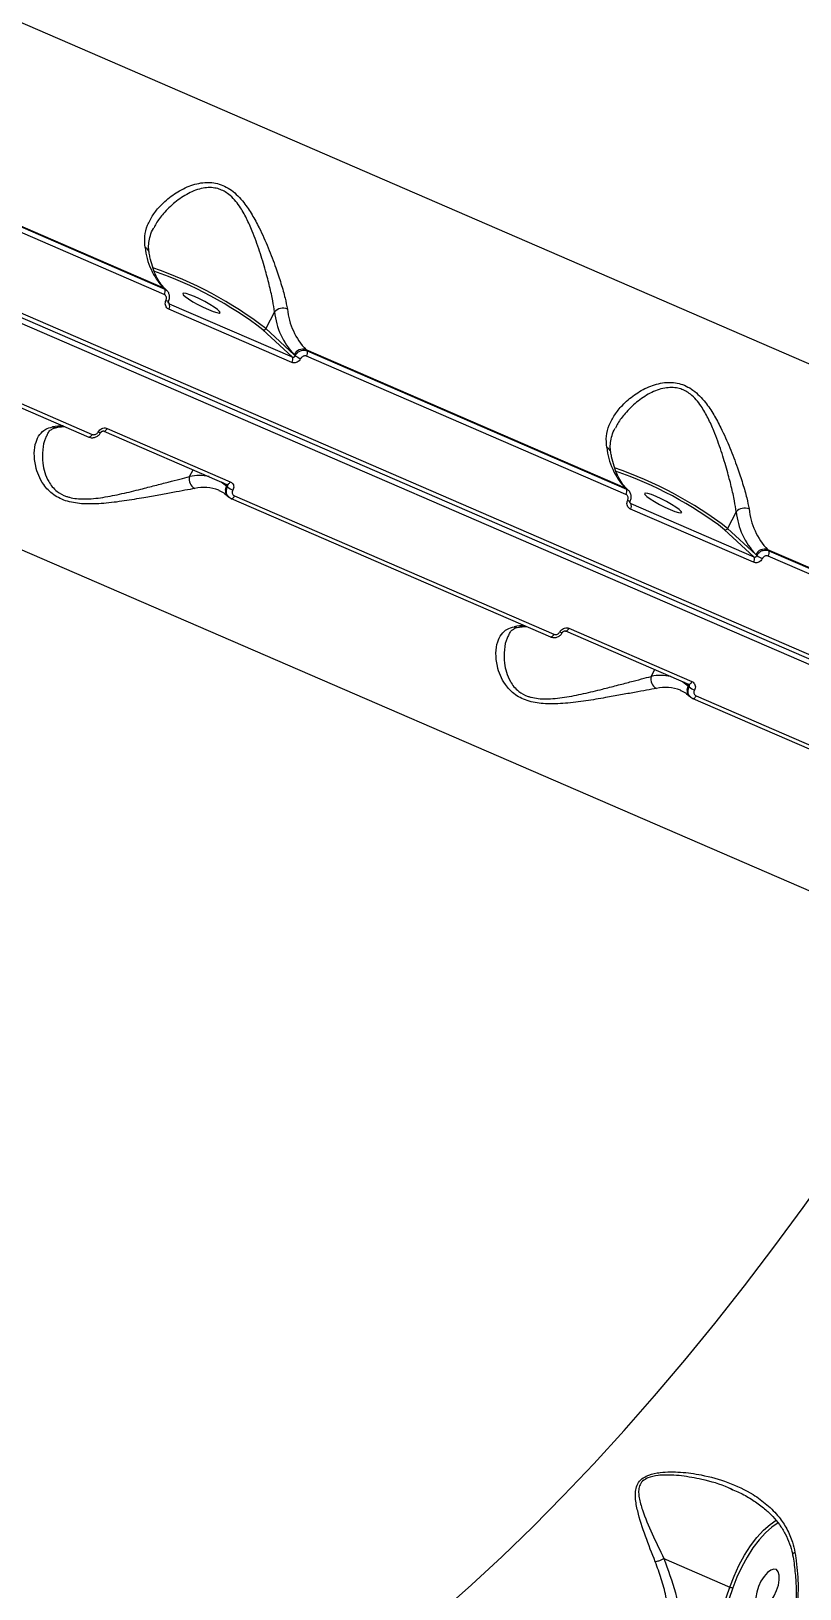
# Model space of a CAD drawing. Header units: millimetres. Extents: x -6523 to 7556, y -5559 to 6101.
# Drawn here: x 2136.1 to 2301, y -2304.3 to -1970.1 of the extents above; entities that cross this region are included whole.
import ezdxf

# ---------------------------------------------------------------- set-up
doc = ezdxf.new("R2010")
doc.units = ezdxf.units.MM
for name, color, linetype in [('DIKOM_ОБЪЕКТ', 7, 'Continuous'), ('DIKOM_РАЗМЕР_ЗОНА', 7, 'Continuous'), ('DIKOM_РАЗМЕР_ОБЪЕКТА', 7, 'Continuous')]:
    doc.layers.add(name, color=color, linetype=linetype)
doc.styles.add('style1', font='arial.ttf', dxfattribs={"width": 0.8})
doc.dimstyles.new('1-50', dxfattribs={"dimtxt": 300, "dimasz": 200, "dimexe": 100, "dimexo": 0, "dimgap": 100, "dimtad": 1, "dimtxsty": 'style1', "dimcen": 200, "dimclrd": 7, "dimclre": 7, "dimclrt": 7, "dimadec": 1, "dimazin": 2, "dimtfac": 1, "dimtmove": 0, "dimatfit": 2, "dimfxl": 0, "dimlwd": 25, "dimlwe": 18, "dimarcsym": 0})

# ---------------------------------------------------------------- blocks, each defined once
blk = doc.blocks.new('*D10')
at = {"layer": 'Defpoints', "color": 0, "transparency": 16777216}
for p in [(-1823.23, 4314.24), (3842.01, -3170.82), (6537.88, -3170.82)]:
    blk.add_point(p, dxfattribs=at)
at = {"layer": 'DIKOM_РАЗМЕР_ОБЪЕКТА', "color": 7, "lineweight": 18, "transparency": 16777216}
for p, q in [((-1823.23, 4314.24), (6637.88, 4314.24)), ((3842.01, -3170.82), (6637.88, -3170.82))]:
    blk.add_line(p, q, dxfattribs=at)
at = {"layer": 'DIKOM_РАЗМЕР_ОБЪЕКТА', "color": 7, "lineweight": 25, "transparency": 16777216}
blk.add_line((6537.88, 3914.24), (6537.88, -2770.82), dxfattribs=at)
at = {"layer": 'DIKOM_РАЗМЕР_ОБЪЕКТА', "color": 7, "transparency": 16777216}
for points in [[(6471.22, 3914.24), (6604.55, 3914.24), (6537.88, 4314.24)], [(6471.22, -2770.82), (6604.55, -2770.82), (6537.88, -3170.82)]]:
    blk.add_solid(points, dxfattribs=at)
at = {"layer": 'DIKOM_РАЗМЕР_ОБЪЕКТА', "color": 7, "transparency": 16777216, "insert": (6304.71, 207.11), "char_height": 300, "attachment_point": 5, "rotation": 90, "style": 'style1'}
blk.add_mtext('7500', dxfattribs=at)
blk = doc.blocks.new('*D11')
at = {"layer": 'Defpoints', "color": 0, "transparency": 16777216}
for p in [(-5022.71, -299.32), (4115.33, -1753.09), (4115.33, -4391.39)]:
    blk.add_point(p, dxfattribs=at)
at = {"layer": 'DIKOM_РАЗМЕР_ОБЪЕКТА', "color": 7, "lineweight": 18, "transparency": 16777216}
for p, q in [((-5022.71, -299.32), (-5022.71, -4491.39)), ((4115.33, -1753.09), (4115.33, -4491.39))]:
    blk.add_line(p, q, dxfattribs=at)
at = {"layer": 'DIKOM_РАЗМЕР_ОБЪЕКТА', "color": 7, "lineweight": 25, "transparency": 16777216}
blk.add_line((-4622.71, -4391.39), (3715.33, -4391.39), dxfattribs=at)
at = {"layer": 'DIKOM_РАЗМЕР_ОБЪЕКТА', "color": 7, "transparency": 16777216}
for points in [[(-4622.71, -4324.73), (-4622.71, -4458.06), (-5022.71, -4391.39)], [(3715.33, -4324.73), (3715.33, -4458.06), (4115.33, -4391.39)]]:
    blk.add_solid(points, dxfattribs=at)
at = {"layer": 'DIKOM_РАЗМЕР_ОБЪЕКТА', "color": 7, "transparency": 16777216, "insert": (-175.12, -4158.22), "char_height": 300, "attachment_point": 5, "style": 'style1'}
blk.add_mtext('9150', dxfattribs=at)
blk = doc.blocks.new('*D12')
at = {"layer": 'Defpoints', "color": 0, "transparency": 16777216}
for p in [(-6522.71, -395.62), (6102.86, -1877.31), (6102.86, -5458.89)]:
    blk.add_point(p, dxfattribs=at)
at = {"layer": 'DIKOM_РАЗМЕР_ЗОНА', "color": 7, "lineweight": 18, "transparency": 16777216}
for p, q in [((-6522.71, -395.62), (-6522.71, -5558.89)), ((6102.86, -1877.31), (6102.86, -5558.89))]:
    blk.add_line(p, q, dxfattribs=at)
at = {"layer": 'DIKOM_РАЗМЕР_ЗОНА', "color": 7, "lineweight": 25, "transparency": 16777216}
blk.add_line((-6122.71, -5458.89), (5702.86, -5458.89), dxfattribs=at)
at = {"layer": 'DIKOM_РАЗМЕР_ЗОНА', "color": 7, "transparency": 16777216}
for points in [[(-6122.71, -5392.23), (-6122.71, -5525.56), (-6522.71, -5458.89)], [(5702.86, -5392.23), (5702.86, -5525.56), (6102.86, -5458.89)]]:
    blk.add_solid(points, dxfattribs=at)
at = {"layer": 'DIKOM_РАЗМЕР_ЗОНА', "color": 7, "transparency": 16777216, "insert": (78.38, -5225.72), "char_height": 300, "attachment_point": 5, "style": 'style1'}
blk.add_mtext('12600', dxfattribs=at)
blk = doc.blocks.new('*D13')
at = {"layer": 'Defpoints', "color": 0, "transparency": 16777216}
for p in [(-2358.18, 6101.03), (4341.71, -4605.15), (7455.88, -4605.15)]:
    blk.add_point(p, dxfattribs=at)
at = {"layer": 'DIKOM_РАЗМЕР_ЗОНА', "color": 7, "lineweight": 18, "transparency": 16777216}
for p, q in [((-2358.18, 6101.03), (7555.88, 6101.03)), ((4341.71, -4605.15), (7555.88, -4605.15))]:
    blk.add_line(p, q, dxfattribs=at)
at = {"layer": 'DIKOM_РАЗМЕР_ЗОНА', "color": 7, "lineweight": 25, "transparency": 16777216}
blk.add_line((7455.88, 5701.03), (7455.88, -4205.15), dxfattribs=at)
at = {"layer": 'DIKOM_РАЗМЕР_ЗОНА', "color": 7, "transparency": 16777216}
for points in [[(7389.22, 5701.03), (7522.55, 5701.03), (7455.88, 6101.03)], [(7389.22, -4205.15), (7522.55, -4205.15), (7455.88, -4605.15)]]:
    blk.add_solid(points, dxfattribs=at)
at = {"layer": 'DIKOM_РАЗМЕР_ЗОНА', "color": 7, "transparency": 16777216, "insert": (7222.71, 375.61), "char_height": 300, "attachment_point": 5, "rotation": 90, "style": 'style1'}
blk.add_mtext('10700', dxfattribs=at)

msp = doc.modelspace()

# ---------------------------------------------------------------- linework, layer by layer
at = {"layer": 'DIKOM_ОБЪЕКТ', "color": 7, "linetype": 'Continuous', "lineweight": 15}
for p, q in [((2087.217, -1948.013), (2376.074, -2073.111)), ((2421.06, -2157.137), (2021.613, -1984.145)), ((2021.788, -1982.987), (2421.236, -2155.98)), ((2022.523, -1982.38), (2421.97, -2155.372)), ((2164.503, -2025.229), (2096.003, -1995.563)), ((2164.625, -2026.591), (2096.124, -1996.924)), ((2096.224, -1995.768), (2164.725, -2025.435)), ((2079.939, -2027.5), (2148.439, -2057.166)), ((2080.653, -2026.93), (2149.154, -2056.596)), ((2164.725, -2025.435), (2164.503, -2025.229)), ((2165.178, -2025.73), (2164.956, -2025.524)), ((2165.527, -2028.412), (2165.685, -2028.558)), ((2191.992, -2041.157), (2165.582, -2029.72)), ((2165.685, -2028.558), (2192.094, -2039.996)), ((2188.276, -2030.325), (2186.437, -2033.891)), ((2192.094, -2039.996), (2185.797, -2034.153)), ((2186.437, -2033.891), (2192.481, -2039.5)), ((2263.54, -2068.12), (2195.039, -2038.454)), ((2195.039, -2038.454), (2195.261, -2038.659)), ((2328.407, -2165.558), (2039.55, -2040.46)), ((2192.481, -2039.5), (2192.716, -2039.718)), ((2263.661, -2069.481), (2195.161, -2039.815)), ((2195.261, -2038.659), (2263.761, -2068.325)), ((2151.669, -2055.888), (2178.079, -2067.326)), ((2152.386, -2055.312), (2178.796, -2066.75)), ((2170.072, -2065.63), (2170.819, -2064.182)), ((2177.955, -2067.673), (2177.145, -2066.922)), ((2178.189, -2067.89), (2177.955, -2067.673)), ((2178.073, -2067.329), (2178.13, -2067.362)), ((2263.761, -2068.325), (2263.54, -2068.12)), ((2264.215, -2068.621), (2263.992, -2068.415)), ((2176.436, -2068.659), (2176.3, -2068.601)), ((2178.245, -2069.853), (2178.467, -2070.06)), ((2178.919, -2070.354), (2178.975, -2070.391)), ((2178.975, -2070.391), (2247.476, -2100.057)), ((2179.69, -2069.82), (2248.19, -2099.487)), ((2264.564, -2071.303), (2264.721, -2071.449)), ((2264.721, -2071.449), (2291.131, -2082.887)), ((2291.028, -2084.048), (2264.619, -2072.61)), ((2287.312, -2073.216), (2285.474, -2076.782)), ((2291.131, -2082.887), (2284.834, -2077.043)), ((2285.474, -2076.782), (2291.518, -2082.39)), ((2362.576, -2111.01), (2294.076, -2081.344)), ((2294.076, -2081.344), (2294.298, -2081.55)), ((2294.298, -2081.55), (2362.798, -2111.216)), ((2291.518, -2082.39), (2291.752, -2082.608)), ((2362.698, -2112.372), (2294.198, -2082.706)), ((2251.423, -2098.203), (2277.833, -2109.641)), ((2250.705, -2098.779), (2277.115, -2110.216)), ((2269.109, -2108.521), (2269.855, -2107.072)), ((2275.472, -2111.549), (2275.337, -2111.492)), ((2276.991, -2110.563), (2276.182, -2109.812)), ((2277.226, -2110.781), (2276.991, -2110.563)), ((2277.11, -2110.219), (2277.167, -2110.253)), ((2277.281, -2112.744), (2277.504, -2112.95)), ((2277.955, -2113.244), (2278.012, -2113.282)), ((2278.012, -2113.282), (2346.512, -2142.948)), ((2278.726, -2112.711), (2347.227, -2142.377)), ((2286.6, -2283.089), (2285.922, -2282.748)), ((2271.797, -2297.754), (2285.959, -2303.887)), ((2273.682, -2339.555), (2285.959, -2303.887)), ((2286.604, -2304.071), (2274.678, -2338.719))]:
    msp.add_line(p, q, dxfattribs=at)
at = {"layer": 'DIKOM_ОБЪЕКТ', "color": 7, "linetype": 'Continuous', "lineweight": 15, "flags": 128}
for points in [[(2164.956, -2025.524), (2164.808, -2025.402), (2164.503, -2025.229)], [(2171.081, -2027.031), (2170.096, -2026.635), (2169.313, -2026.384), (2168.796, -2026.3), (2168.586, -2026.388), (2168.701, -2026.642), (2169.131, -2027.041), (2169.842, -2027.553), (2170.776, -2028.137), (2171.856, -2028.744), (2172.996, -2029.326), (2174.104, -2029.836), (2175.089, -2030.233), (2175.872, -2030.483), (2176.389, -2030.568), (2176.599, -2030.48), (2176.484, -2030.225), (2176.053, -2029.826), (2175.343, -2029.314), (2174.41, -2028.731), (2173.329, -2028.123), (2172.189, -2027.541), (2171.081, -2027.031)], [(2148.439, -2057.166), (2148.455, -2057.172), (2148.541, -2057.182), (2148.637, -2057.157), (2148.742, -2057.1), (2148.849, -2057.011), (2148.956, -2056.894), (2149.059, -2056.754), (2149.154, -2056.596)], [(2151.668, -2055.888), (2151.685, -2055.894), (2151.771, -2055.904), (2151.868, -2055.879), (2151.973, -2055.82), (2152.081, -2055.731), (2152.188, -2055.613), (2152.291, -2055.472), (2152.386, -2055.312)], [(2176.824, -2066.783), (2177.145, -2067.005), (2177.955, -2067.673)], [(2178.079, -2067.326), (2178.095, -2067.332), (2178.181, -2067.341), (2178.278, -2067.316), (2178.383, -2067.258), (2178.491, -2067.168), (2178.598, -2067.051), (2178.701, -2066.91), (2178.796, -2066.75)], [(2263.992, -2068.415), (2263.844, -2068.293), (2263.54, -2068.12)], [(2178.975, -2070.391), (2178.991, -2070.397), (2179.077, -2070.407), (2179.174, -2070.382), (2179.278, -2070.324), (2179.386, -2070.236), (2179.493, -2070.119), (2179.595, -2069.979), (2179.69, -2069.82)], [(2270.118, -2069.922), (2269.133, -2069.526), (2268.35, -2069.275), (2267.833, -2069.191), (2267.623, -2069.279), (2267.738, -2069.533), (2268.168, -2069.932), (2268.879, -2070.444), (2269.812, -2071.027), (2270.893, -2071.635), (2272.033, -2072.217), (2273.141, -2072.727), (2274.126, -2073.123), (2274.908, -2073.374), (2275.426, -2073.459), (2275.635, -2073.37), (2275.52, -2073.116), (2275.09, -2072.717), (2274.38, -2072.205), (2273.446, -2071.621), (2272.366, -2071.014), (2271.225, -2070.432), (2270.118, -2069.922)], [(2250.705, -2098.779), (2250.721, -2098.785), (2250.808, -2098.794), (2250.905, -2098.769), (2251.01, -2098.711), (2251.118, -2098.621), (2251.225, -2098.504), (2251.328, -2098.363), (2251.423, -2098.203)], [(2247.476, -2100.057), (2247.491, -2100.063), (2247.577, -2100.072), (2247.674, -2100.048), (2247.778, -2099.99), (2247.886, -2099.902), (2247.993, -2099.785), (2248.096, -2099.645), (2248.19, -2099.487)], [(2275.861, -2109.673), (2276.182, -2109.896), (2276.991, -2110.563)], [(2277.115, -2110.216), (2277.131, -2110.222), (2277.218, -2110.232), (2277.315, -2110.207), (2277.419, -2110.149), (2277.527, -2110.059), (2277.635, -2109.942), (2277.738, -2109.8), (2277.833, -2109.641)], [(2278.012, -2113.282), (2278.028, -2113.288), (2278.114, -2113.297), (2278.211, -2113.273), (2278.314, -2113.215), (2278.422, -2113.126), (2278.529, -2113.01), (2278.632, -2112.87), (2278.726, -2112.711)], [(2223.926, -2309.265), (2230.503, -2303.442), (2237.082, -2297.341), (2243.658, -2290.968), (2250.224, -2284.329), (2256.776, -2277.431), (2263.305, -2270.279), (2269.807, -2262.88), (2276.274, -2255.241), (2282.702, -2247.37), (2289.084, -2239.272), (2295.414, -2230.957), (2301.687, -2222.432), (2307.896, -2213.705), (2314.036, -2204.783), (2320.101, -2195.675), (2326.085, -2186.39), (2331.984, -2176.937)], [(2285.959, -2303.887), (2286.855, -2301.539), (2287.909, -2299.25), (2289.097, -2297.073), (2290.391, -2295.059), (2291.761, -2293.254), (2293.174, -2291.702), (2294.599, -2290.439), (2295.891, -2289.555)], [(2296.345, -2290.11), (2296.34, -2290.113), (2294.981, -2291.03), (2293.6, -2292.256), (2292.229, -2293.761), (2290.901, -2295.511), (2289.646, -2297.464), (2288.494, -2299.575), (2287.472, -2301.795), (2286.604, -2304.071)], [(2291.713, -2304.984), (2291.522, -2306.117), (2291.535, -2307.097), (2291.751, -2307.843), (2292.153, -2308.295), (2292.709, -2308.417), (2293.372, -2308.199), (2294.089, -2307.659), (2294.803, -2306.839), (2295.456, -2305.807), (2295.993, -2304.647), (2296.374, -2303.452), (2296.564, -2302.318), (2296.551, -2301.339), (2296.335, -2300.593), (2295.933, -2300.141), (2295.378, -2300.019), (2294.715, -2300.237), (2293.997, -2300.777), (2293.283, -2301.597), (2292.631, -2302.628), (2292.093, -2303.789), (2291.713, -2304.984)]]:
    msp.add_lwpolyline(points, dxfattribs=at)
at = {"layer": 'DIKOM_ОБЪЕКТ', "color": 7, "linetype": 'Continuous', "lineweight": 15}
for centre, radius, start, end in [((2175.519, -2014.893), 15.106, 186.07462, 223.1751), ((2160.027, -2017.774), 1.366, 12.25803, 69.83847), ((2134.603, -2101.438), 85.144, 52.49801, 71.09357), ((2135.452, -2099.79), 82.722, 52.51126, 70.98534), ((2163.661, -2025.925), 1.171, 325.37086, 24.75186), ((2165.603, -2026.869), 1.141, 238.59686, 267.4381), ((2164.616, -2029.049), 1.176, 325.23237, 24.67999), ((2190.094, -2032.01), 2.479, 67.71714, 137.18629), ((2204.047, -2028.647), 15.861, 186.07318, 223.17611), ((2206.055, -2028.118), 15.106, 186.0727, 223.17583), ((2185.974, -2033.67), 0.513, 249.92359, 334.55284), ((2194.334, -2040.38), 2.052, 69.88944, 154.58158), ((2191.027, -2040.487), 1.175, 325.22253, 24.68776), ((2196.465, -2034.172), 6.694, 235.93458, 247.41138), ((2194.199, -2039.15), 1.17, 325.33104, 24.79169), ((2142.639, -2064.944), 10.161, 88.27331, 101.2668), ((2141.28, -2053.563), 1.547, 246.1276, 280.2311), ((2150.887, -2055.458), 0.764, 234.88047, 279.21908), ((2274.556, -2057.783), 15.106, 186.07462, 223.1751), ((2259.063, -2060.666), 1.368, 12.28797, 69.80853), ((2233.648, -2144.313), 85.126, 52.49603, 71.09555), ((2234.485, -2142.69), 82.732, 52.51287, 70.98463), ((2172.156, -2066.254), 2.175, 163.3407, 243.6409), ((2172.08, -2075.26), 9.837, 77.33431, 101.7802), ((2173.088, -2076.822), 8.826, 68.65906, 102.41966), ((2179.541, -2068.571), 1.824, 150.47874, 224.67855), ((2180.882, -2064.789), 4.107, 229.03734, 247.84102), ((2262.699, -2068.816), 1.17, 325.33383, 24.76544), ((2264.64, -2069.756), 1.145, 238.64947, 267.38549), ((2263.653, -2071.94), 1.175, 325.22253, 24.68776), ((2289.131, -2074.899), 2.478, 67.69916, 137.20427), ((2303.081, -2071.539), 15.857, 186.07012, 223.18029), ((2305.088, -2071.01), 15.102, 186.06855, 223.18116), ((2285.011, -2076.562), 0.513, 249.86006, 334.57977), ((2293.371, -2083.271), 2.052, 69.89713, 154.57388), ((2293.234, -2082.04), 1.171, 325.37086, 24.75186), ((2290.064, -2083.378), 1.174, 325.18578, 24.70117), ((2295.521, -2077.03), 6.732, 235.95394, 247.36436), ((2241.676, -2107.834), 10.161, 88.27331, 101.2668), ((2240.317, -2096.455), 1.547, 246.12158, 280.23712), ((2249.924, -2098.349), 0.764, 234.88047, 279.21908), ((2271.194, -2109.144), 2.176, 163.3496, 243.61919), ((2271.117, -2118.159), 9.845, 77.34479, 101.76971), ((2272.125, -2119.711), 8.824, 68.65458, 102.42455), ((2278.579, -2111.462), 1.824, 150.48355, 224.6721), ((2279.921, -2107.676), 4.112, 229.04173, 247.82993), ((2286.888, -2301.857), 2.233, 245.41225, 262.69136)]:
    msp.add_arc(centre, radius, start, end, dxfattribs=at)
for points, knots in [([(2160.498, -2016.491), (2160.437, -2015.685), (2160.314, -2014.071), (2160.972, -2011.73), (2162.144, -2009.506), (2163.925, -2007.295), (2166.345, -2005.181), (2169.408, -2003.432), (2172.7, -2002.451), (2175.525, -2002.558), (2177.575, -2003.306), (2179.068, -2004.202), (2180.447, -2005.413), (2181.962, -2007.154), (2183.498, -2009.455), (2185.246, -2012.729), (2186.967, -2016.585), (2188.498, -2020.643), (2189.7, -2024.267), (2190.562, -2027.286), (2190.886, -2028.95), (2191.034, -2029.716)], [0, 0, 0, 0, 0.0554748, 0.1110225, 0.1664974, 0.2220072, 0.2900238, 0.3579638, 0.4226768, 0.4774079, 0.5052468, 0.5330962, 0.5627106, 0.5923766, 0.64043, 0.6885799, 0.7603256, 0.8320629, 0.8910007, 0.9498689, 1, 1, 1, 1]), ([(2188.276, -2030.325), (2188.164, -2029.558), (2187.921, -2027.895), (2187.251, -2024.893), (2186.316, -2021.308), (2185.097, -2017.277), (2183.735, -2013.47), (2182.292, -2010.219), (2181.023, -2007.965), (2179.716, -2006.25), (2178.304, -2004.877), (2176.916, -2004.109), (2175.524, -2003.729), (2174.371, -2003.609), (2172.302, -2003.815), (2169.679, -2004.83), (2166.806, -2006.772), (2164.536, -2009.031), (2163.057, -2010.93), (2162.541, -2012.023), (2162.388, -2012.349)], [0, 0, 0, 0, 0.0593781, 0.1286946, 0.1998926, 0.2841089, 0.3705427, 0.4258957, 0.4823741, 0.5152272, 0.5489629, 0.5972501, 0.6101138, 0.6402427, 0.6713743, 0.7457537, 0.8249942, 0.9064119, 0.972099, 1, 1, 1, 1]), ([(2161.397, -2017.49), (2161.356, -2017.288), (2161.221, -2016.612), (2161.286, -2015.433), (2161.622, -2013.938), (2161.996, -2012.886), (2162.32, -2012.36), (2162.331, -2012.341)], [0, 0, 0, 0, 0.1175118, 0.3916345, 0.6860356, 0.988918, 1, 1, 1, 1]), ([(2164.956, -2025.524), (2164.79, -2025.361), (2164.286, -2024.866), (2163.52, -2023.834), (2162.714, -2022.326), (2162.051, -2020.564), (2161.618, -2018.918), (2161.426, -2017.84), (2161.363, -2017.489)], [0, 0, 0, 0, 0.1024817, 0.3106724, 0.5124651, 0.7099252, 0.9057043, 1, 1, 1, 1]), ([(2165.008, -2027.843), (2165.049, -2027.738), (2165.13, -2027.529), (2165.12, -2027.199), (2165.011, -2026.906), (2164.831, -2026.699), (2164.683, -2026.621), (2164.625, -2026.591)], [0, 0, 0, 0, 0.21513512, 0.43015902, 0.64498865, 0.8595097, 1, 1, 1, 1]), ([(2164.725, -2025.435), (2164.847, -2025.489), (2165.013, -2025.564), (2165.127, -2025.701), (2165.156, -2025.737)], [0, 0, 0, 0, 0.7392921, 1, 1, 1, 1]), ([(2165.582, -2029.72), (2165.494, -2029.674), (2165.273, -2029.558), (2165.004, -2029.247), (2164.84, -2028.808), (2164.826, -2028.313), (2164.947, -2028), (2165.008, -2027.843)], [0, 0, 0, 0, 0.140639, 0.3551374, 0.5699163, 0.7849149, 1, 1, 1, 1]), ([(2165.538, -2028.002), (2165.568, -2027.95), (2165.727, -2027.676), (2165.807, -2027.106), (2165.668, -2026.393), (2165.42, -2025.904), (2165.185, -2025.752), (2165.157, -2025.734)], [0, 0, 0, 0, 0.0710422, 0.3784056, 0.6580627, 0.9599228, 1, 1, 1, 1]), ([(2165.576, -2028.476), (2165.565, -2028.47), (2165.528, -2028.448), (2165.494, -2028.365), (2165.486, -2028.218), (2165.508, -2028.097), (2165.545, -2028.03), (2165.556, -2028.01)], [0, 0, 0, 0, 0.1445709, 0.4913403, 0.7174862, 0.9150372, 1, 1, 1, 1]), ([(2165.573, -2028.478), (2165.581, -2028.489), (2165.611, -2028.525), (2165.654, -2028.545), (2165.685, -2028.558)], [0, 0, 0, 0, 0.2854471, 1, 1, 1, 1]), ([(2193.894, -2040.353), (2193.839, -2040.449), (2193.701, -2040.692), (2193.365, -2041.005), (2192.917, -2041.223), (2192.431, -2041.294), (2192.138, -2041.203), (2191.992, -2041.157)], [0, 0, 0, 0, 0.1418903, 0.3567173, 0.5713851, 0.7857031, 1, 1, 1, 1]), ([(2192.094, -2039.996), (2192.143, -2040.011), (2192.241, -2040.041), (2192.4, -2040.016), (2192.547, -2039.941), (2192.655, -2039.833), (2192.698, -2039.75), (2192.716, -2039.718)], [0, 0, 0, 0, 0.2139332, 0.428204, 0.6428715, 0.8579137, 1, 1, 1, 1]), ([(2192.716, -2039.718), (2192.79, -2039.59), (2192.977, -2039.269), (2193.427, -2038.856), (2194.027, -2038.568), (2194.675, -2038.477), (2195.066, -2038.598), (2195.261, -2038.659)], [0, 0, 0, 0, 0.1416774, 0.356447, 0.5709434, 0.785484, 1, 1, 1, 1]), ([(2195.161, -2039.815), (2195.063, -2039.785), (2194.868, -2039.724), (2194.545, -2039.772), (2194.246, -2039.918), (2194.023, -2040.126), (2193.931, -2040.288), (2193.894, -2040.353)], [0, 0, 0, 0, 0.2142349, 0.4285837, 0.6431744, 0.8580592, 1, 1, 1, 1]), ([(2259.535, -2059.382), (2259.473, -2058.576), (2259.35, -2056.962), (2260.008, -2054.621), (2261.181, -2052.397), (2262.961, -2050.185), (2265.381, -2048.072), (2268.445, -2046.323), (2271.736, -2045.341), (2274.562, -2045.448), (2276.611, -2046.197), (2278.104, -2047.093), (2279.483, -2048.303), (2280.999, -2050.045), (2282.535, -2052.345), (2284.283, -2055.62), (2286.003, -2059.476), (2287.534, -2063.534), (2288.737, -2067.158), (2289.599, -2070.176), (2289.922, -2071.841), (2290.071, -2072.607)], [0, 0, 0, 0, 0.0554761, 0.1110238, 0.1664974, 0.2220056, 0.2900242, 0.3579642, 0.4226754, 0.4774086, 0.5052475, 0.533094, 0.5627084, 0.5923748, 0.6404302, 0.68858, 0.7603256, 0.8320633, 0.891001, 0.9498663, 1, 1, 1, 1]), ([(2287.312, -2073.216), (2287.2, -2072.449), (2286.958, -2070.786), (2286.288, -2067.784), (2285.352, -2064.199), (2284.133, -2060.168), (2282.771, -2056.361), (2281.329, -2053.11), (2280.059, -2050.856), (2278.752, -2049.141), (2277.341, -2047.768), (2275.953, -2047), (2274.561, -2046.619), (2273.408, -2046.499), (2271.339, -2046.705), (2268.716, -2047.72), (2265.843, -2049.663), (2263.573, -2051.922), (2262.094, -2053.82), (2261.578, -2054.913), (2261.424, -2055.239)], [0, 0, 0, 0, 0.0593796, 0.128695, 0.199893, 0.2841095, 0.3705451, 0.4258963, 0.482377, 0.5152313, 0.5489641, 0.5972549, 0.6101149, 0.6402438, 0.6713755, 0.7457549, 0.8249954, 0.9064132, 0.9721004, 1, 1, 1, 1]), ([(2171.19, -2068.203), (2170.518, -2068.328), (2169.173, -2068.58), (2166.508, -2069.058), (2163.529, -2069.606), (2160.039, -2070.231), (2156.07, -2070.908), (2151.715, -2071.458), (2147.551, -2071.63), (2144.357, -2071.182), (2142.263, -2070.39), (2140.851, -2069.571), (2139.677, -2068.549), (2138.537, -2067.157), (2137.608, -2065.42), (2136.89, -2063.101), (2136.631, -2060.601), (2136.986, -2058.294), (2137.845, -2056.583), (2139.019, -2055.453), (2140.139, -2055.128), (2140.654, -2054.978)], [0, 0, 0, 0, 0.0554779, 0.1110241, 0.1664969, 0.2220048, 0.2900257, 0.3579645, 0.4226751, 0.4774084, 0.5052479, 0.5330963, 0.5627113, 0.5923767, 0.6404317, 0.6885827, 0.760326, 0.8320604, 0.8910012, 0.949867, 1, 1, 1, 1]), ([(2139.489, -2056.69), (2139.576, -2056.517), (2139.809, -2056.049), (2140.298, -2055.602), (2140.855, -2055.252), (2141.373, -2055.139), (2141.579, -2055.095)], [0, 0, 0, 0, 0.1889924, 0.5107018, 0.8061164, 1, 1, 1, 1]), ([(2141.563, -2055.084), (2141.828, -2055.038), (2142.442, -2054.929), (2142.99, -2054.937), (2143.302, -2054.941)], [0, 0, 0, 0, 0.4317591, 1, 1, 1, 1]), ([(2150.447, -2056.083), (2150.505, -2055.989), (2150.651, -2055.753), (2150.997, -2055.45), (2151.454, -2055.24), (2151.945, -2055.175), (2152.239, -2055.267), (2152.386, -2055.312)], [0, 0, 0, 0, 0.141858, 0.3567395, 0.5713328, 0.7857526, 1, 1, 1, 1]), ([(2139.524, -2056.709), (2139.386, -2056.944), (2138.862, -2057.836), (2138.473, -2059.884), (2138.449, -2062.404), (2138.923, -2064.756), (2139.623, -2066.481), (2140.57, -2067.862), (2141.753, -2069.023), (2143.093, -2069.746), (2144.55, -2070.188), (2145.816, -2070.413), (2148.222, -2070.519), (2151.551, -2070.158), (2155.621, -2069.332), (2159.359, -2068.417), (2162.683, -2067.56), (2165.513, -2066.821), (2168.086, -2066.156), (2169.404, -2065.807), (2170.072, -2065.63)], [0, 0, 0, 0, 0.0301273, 0.1142512, 0.2005882, 0.2558802, 0.3122969, 0.3451122, 0.3788079, 0.4270405, 0.439892, 0.4699846, 0.5010815, 0.5753808, 0.6545322, 0.7358576, 0.80147, 0.8682306, 0.9331964, 1, 1, 1, 1]), ([(2148.447, -2057.149), (2148.502, -2057.178), (2148.754, -2057.314), (2149.299, -2057.35), (2149.993, -2057.194), (2150.62, -2056.802), (2150.875, -2056.398), (2150.996, -2056.204)], [0, 0, 0, 0, 0.0627569, 0.291851, 0.5280175, 0.7742509, 1, 1, 1, 1]), ([(2149.154, -2056.596), (2149.252, -2056.626), (2149.447, -2056.687), (2149.775, -2056.645), (2150.081, -2056.505), (2150.311, -2056.303), (2150.409, -2056.146), (2150.447, -2056.083)], [0, 0, 0, 0, 0.2142584, 0.4285496, 0.6431211, 0.8580673, 1, 1, 1, 1]), ([(2151.014, -2056.213), (2151.028, -2056.186), (2151.065, -2056.114), (2151.17, -2056.007), (2151.307, -2055.917), (2151.449, -2055.869), (2151.573, -2055.861), (2151.642, -2055.875), (2151.664, -2055.887), (2151.668, -2055.889)], [0, 0, 0, 0, 0.0995741, 0.2665395, 0.4282343, 0.5938727, 0.7683776, 0.9627594, 1, 1, 1, 1]), ([(2260.433, -2060.381), (2260.393, -2060.179), (2260.257, -2059.503), (2260.322, -2058.324), (2260.658, -2056.829), (2261.033, -2055.777), (2261.357, -2055.25), (2261.368, -2055.232)], [0, 0, 0, 0, 0.1175095, 0.3916328, 0.6860452, 0.9889179, 1, 1, 1, 1]), ([(2263.992, -2068.415), (2263.826, -2068.251), (2263.323, -2067.757), (2262.557, -2066.725), (2261.75, -2065.216), (2261.088, -2063.455), (2260.655, -2061.809), (2260.462, -2060.73), (2260.4, -2060.38)], [0, 0, 0, 0, 0.1024879, 0.3106789, 0.5124714, 0.7099318, 0.9057109, 1, 1, 1, 1]), ([(2178.483, -2070.046), (2178.375, -2069.94), (2178.124, -2069.695), (2177.946, -2069.148), (2177.932, -2068.505), (2178.104, -2068.095), (2178.189, -2067.89)], [0, 0, 0, 0, 0.2009831, 0.4673164, 0.7337038, 1, 1, 1, 1]), ([(2178.189, -2067.89), (2178.213, -2067.841), (2178.259, -2067.742), (2178.26, -2067.585), (2178.219, -2067.451), (2178.156, -2067.39), (2178.129, -2067.363)], [0, 0, 0, 0, 0.2660725, 0.5313447, 0.7963213, 1, 1, 1, 1]), ([(2178.796, -2066.75), (2178.884, -2066.796), (2179.105, -2066.911), (2179.369, -2067.218), (2179.525, -2067.65), (2179.529, -2068.135), (2179.398, -2068.44), (2179.333, -2068.593)], [0, 0, 0, 0, 0.1405647, 0.3551099, 0.5698258, 0.7848649, 1, 1, 1, 1]), ([(2263.761, -2068.325), (2263.884, -2068.38), (2264.05, -2068.454), (2264.163, -2068.592), (2264.193, -2068.628)], [0, 0, 0, 0, 0.739468, 1, 1, 1, 1]), ([(2176.314, -2068.646), (2176.488, -2068.708), (2177.058, -2068.912), (2177.68, -2069.353), (2178.132, -2069.754), (2178.245, -2069.853)], [0, 0, 0, 0, 0.2480379, 0.8124365, 1, 1, 1, 1]), ([(2178.919, -2070.354), (2178.796, -2070.299), (2178.628, -2070.223), (2178.514, -2070.084), (2178.483, -2070.046)], [0, 0, 0, 0, 0.7280642, 1, 1, 1, 1]), ([(2179.333, -2068.593), (2179.289, -2068.695), (2179.202, -2068.898), (2179.204, -2069.221), (2179.308, -2069.509), (2179.484, -2069.713), (2179.632, -2069.79), (2179.69, -2069.82)], [0, 0, 0, 0, 0.215162, 0.4301907, 0.6449746, 0.8594642, 1, 1, 1, 1]), ([(2264.045, -2070.734), (2264.086, -2070.629), (2264.167, -2070.42), (2264.157, -2070.09), (2264.047, -2069.797), (2263.868, -2069.589), (2263.72, -2069.512), (2263.661, -2069.481)], [0, 0, 0, 0, 0.2151004, 0.4302709, 0.6449973, 0.8594062, 1, 1, 1, 1]), ([(2264.619, -2072.61), (2264.531, -2072.565), (2264.309, -2072.449), (2264.041, -2072.138), (2263.877, -2071.698), (2263.862, -2071.204), (2263.984, -2070.89), (2264.045, -2070.734)], [0, 0, 0, 0, 0.1405954, 0.3550749, 0.5698775, 0.7848811, 1, 1, 1, 1]), ([(2264.575, -2070.892), (2264.605, -2070.841), (2264.764, -2070.567), (2264.844, -2069.997), (2264.705, -2069.284), (2264.457, -2068.795), (2264.222, -2068.643), (2264.194, -2068.625)], [0, 0, 0, 0, 0.0711276, 0.3783938, 0.6580517, 0.9599227, 1, 1, 1, 1]), ([(2264.613, -2071.367), (2264.602, -2071.36), (2264.564, -2071.338), (2264.531, -2071.256), (2264.523, -2071.109), (2264.545, -2070.988), (2264.582, -2070.921), (2264.593, -2070.901)], [0, 0, 0, 0, 0.14459372, 0.49153773, 0.71771933, 0.91505886, 1, 1, 1, 1]), ([(2264.609, -2071.369), (2264.618, -2071.38), (2264.648, -2071.416), (2264.691, -2071.435), (2264.721, -2071.449)], [0, 0, 0, 0, 0.2851051, 1, 1, 1, 1]), ([(2291.752, -2082.608), (2291.827, -2082.48), (2292.013, -2082.159), (2292.463, -2081.747), (2293.063, -2081.459), (2293.712, -2081.368), (2294.102, -2081.489), (2294.298, -2081.55)], [0, 0, 0, 0, 0.1416854, 0.3564152, 0.5709314, 0.7854718, 1, 1, 1, 1]), ([(2292.931, -2083.243), (2292.875, -2083.34), (2292.737, -2083.583), (2292.402, -2083.895), (2291.953, -2084.114), (2291.468, -2084.184), (2291.175, -2084.093), (2291.028, -2084.048)], [0, 0, 0, 0, 0.1418111, 0.3567223, 0.5713152, 0.7857304, 1, 1, 1, 1]), ([(2291.131, -2082.887), (2291.18, -2082.902), (2291.277, -2082.932), (2291.437, -2082.906), (2291.583, -2082.831), (2291.691, -2082.724), (2291.735, -2082.641), (2291.752, -2082.608)], [0, 0, 0, 0, 0.2139559, 0.4281695, 0.6426606, 0.8576805, 1, 1, 1, 1]), ([(2294.198, -2082.706), (2294.1, -2082.676), (2293.905, -2082.615), (2293.582, -2082.662), (2293.283, -2082.808), (2293.06, -2083.017), (2292.967, -2083.179), (2292.931, -2083.243)], [0, 0, 0, 0, 0.2141765, 0.4285054, 0.6431345, 0.8579923, 1, 1, 1, 1]), ([(2270.227, -2111.094), (2269.555, -2111.219), (2268.21, -2111.471), (2265.545, -2111.949), (2262.565, -2112.497), (2259.075, -2113.122), (2255.107, -2113.799), (2250.752, -2114.348), (2246.587, -2114.52), (2243.394, -2114.072), (2241.299, -2113.281), (2239.888, -2112.461), (2238.714, -2111.44), (2237.574, -2110.048), (2236.645, -2108.311), (2235.927, -2105.992), (2235.668, -2103.492), (2236.023, -2101.185), (2236.882, -2099.473), (2238.055, -2098.343), (2239.175, -2098.018), (2239.69, -2097.869)], [0, 0, 0, 0, 0.0554759, 0.1110219, 0.1664978, 0.2220065, 0.2900241, 0.3579632, 0.4226739, 0.4774073, 0.5052458, 0.5330942, 0.5627094, 0.5923749, 0.64043, 0.6885811, 0.7603268, 0.8320614, 0.8910009, 0.9498668, 1, 1, 1, 1]), ([(2238.526, -2099.58), (2238.612, -2099.407), (2238.845, -2098.94), (2239.335, -2098.492), (2239.891, -2098.143), (2240.41, -2098.03), (2240.616, -2097.985)], [0, 0, 0, 0, 0.1889842, 0.5106968, 0.8061253, 1, 1, 1, 1]), ([(2240.6, -2097.975), (2240.865, -2097.928), (2241.478, -2097.82), (2242.027, -2097.828), (2242.339, -2097.832)], [0, 0, 0, 0, 0.4317591, 1, 1, 1, 1]), ([(2249.484, -2098.974), (2249.542, -2098.88), (2249.687, -2098.644), (2250.033, -2098.341), (2250.491, -2098.13), (2250.982, -2098.066), (2251.276, -2098.157), (2251.423, -2098.203)], [0, 0, 0, 0, 0.1418569, 0.3566617, 0.571336, 0.7857542, 1, 1, 1, 1]), ([(2238.561, -2099.599), (2238.423, -2099.834), (2237.898, -2100.726), (2237.51, -2102.775), (2237.486, -2105.295), (2237.96, -2107.647), (2238.659, -2109.372), (2239.606, -2110.753), (2240.79, -2111.914), (2242.129, -2112.637), (2243.587, -2113.079), (2244.852, -2113.303), (2247.258, -2113.41), (2250.587, -2113.049), (2254.657, -2112.223), (2258.396, -2111.308), (2261.72, -2110.45), (2264.549, -2109.712), (2267.123, -2109.047), (2268.44, -2108.698), (2269.109, -2108.521)], [0, 0, 0, 0, 0.0301291, 0.1142526, 0.2005892, 0.255881, 0.3122961, 0.3451113, 0.3788082, 0.427044, 0.4398895, 0.4699861, 0.5010831, 0.5753776, 0.6545329, 0.7358572, 0.8014713, 0.8682272, 0.9331943, 1, 1, 1, 1]), ([(2247.484, -2100.04), (2247.538, -2100.069), (2247.791, -2100.205), (2248.336, -2100.24), (2249.03, -2100.084), (2249.657, -2099.693), (2249.911, -2099.288), (2250.033, -2099.095)], [0, 0, 0, 0, 0.0627585, 0.2918584, 0.5280486, 0.7742452, 1, 1, 1, 1]), ([(2248.19, -2099.487), (2248.288, -2099.517), (2248.484, -2099.578), (2248.812, -2099.535), (2249.117, -2099.396), (2249.348, -2099.194), (2249.445, -2099.036), (2249.484, -2098.974)], [0, 0, 0, 0, 0.2142584, 0.4285496, 0.6431211, 0.8580673, 1, 1, 1, 1]), ([(2250.05, -2099.104), (2250.064, -2099.077), (2250.101, -2099.005), (2250.207, -2098.898), (2250.344, -2098.808), (2250.485, -2098.759), (2250.61, -2098.751), (2250.679, -2098.766), (2250.701, -2098.778), (2250.704, -2098.78)], [0, 0, 0, 0, 0.0994668, 0.2665861, 0.4282571, 0.5937036, 0.7683747, 0.9627589, 1, 1, 1, 1]), ([(2275.351, -2111.536), (2275.525, -2111.599), (2276.095, -2111.803), (2276.717, -2112.244), (2277.169, -2112.644), (2277.281, -2112.744)], [0, 0, 0, 0, 0.2480508, 0.8124397, 1, 1, 1, 1]), ([(2277.52, -2112.937), (2277.412, -2112.831), (2277.161, -2112.585), (2276.982, -2112.039), (2276.969, -2111.396), (2277.14, -2110.986), (2277.226, -2110.781)], [0, 0, 0, 0, 0.200952, 0.467273, 0.7336481, 1, 1, 1, 1]), ([(2277.226, -2110.781), (2277.249, -2110.731), (2277.295, -2110.632), (2277.297, -2110.476), (2277.255, -2110.342), (2277.193, -2110.28), (2277.165, -2110.254)], [0, 0, 0, 0, 0.265817, 0.5315185, 0.7962619, 1, 1, 1, 1]), ([(2277.833, -2109.641), (2277.92, -2109.686), (2278.141, -2109.802), (2278.406, -2110.109), (2278.562, -2110.541), (2278.565, -2111.025), (2278.435, -2111.331), (2278.37, -2111.484)], [0, 0, 0, 0, 0.1406245, 0.3550653, 0.5698532, 0.7848786, 1, 1, 1, 1]), ([(2278.37, -2111.484), (2278.326, -2111.586), (2278.239, -2111.789), (2278.241, -2112.112), (2278.345, -2112.399), (2278.521, -2112.604), (2278.668, -2112.681), (2278.726, -2112.711)], [0, 0, 0, 0, 0.2151969, 0.4301186, 0.6450659, 0.8594897, 1, 1, 1, 1]), ([(2277.955, -2113.244), (2277.833, -2113.189), (2277.664, -2113.114), (2277.551, -2112.975), (2277.52, -2112.937)], [0, 0, 0, 0, 0.7280158, 1, 1, 1, 1]), ([(2147.266, -2417.647), (2147.684, -2417.659), (2149.891, -2417.721), (2153.985, -2417.54), (2159.549, -2417.094), (2165.214, -2416.328), (2170.962, -2415.273), (2176.795, -2413.922), (2182.704, -2412.278), (2188.688, -2410.343), (2194.739, -2408.116), (2200.855, -2405.601), (2207.031, -2402.799), (2213.261, -2399.712), (2219.54, -2396.343), (2225.865, -2392.695), (2232.23, -2388.77), (2238.63, -2384.571), (2245.061, -2380.102), (2251.519, -2375.367), (2257.996, -2370.367), (2264.491, -2365.109), (2270.996, -2359.595), (2277.509, -2353.83), (2284.023, -2347.818), (2290.533, -2341.563), (2297.036, -2335.071), (2303.526, -2328.346), (2309.999, -2321.394), (2316.448, -2314.22), (2322.871, -2306.828), (2329.262, -2299.225), (2335.616, -2291.416), (2341.928, -2283.407), (2348.194, -2275.205), (2354.408, -2266.815), (2360.568, -2258.244), (2366.667, -2249.497), (2372.702, -2240.583), (2378.667, -2231.506), (2384.558, -2222.275), (2390.371, -2212.896), (2396.102, -2203.377), (2401.746, -2193.723), (2407.299, -2183.944), (2412.755, -2174.044), (2417.523, -2165.148), (2420.445, -2159.53), (2421.614, -2157.283)], [0, 0, 0, 0, 0.0051791, 0.0273898, 0.0496128, 0.0718475, 0.0940928, 0.1163475, 0.1386106, 0.1608802, 0.1831555, 0.2054352, 0.2277183, 0.2500035, 0.2722901, 0.2945778, 0.316866, 0.3391541, 0.3614416, 0.3837287, 0.4060147, 0.4282999, 0.450584, 0.4728672, 0.4951491, 0.5174301, 0.5397103, 0.5619889, 0.5842667, 0.6065434, 0.6288197, 0.6510947, 0.6733692, 0.6956427, 0.7179154, 0.7401874, 0.7624588, 0.7847298, 0.8070002, 0.8292701, 0.8515396, 0.8738085, 0.896077, 0.9183452, 0.9406128, 0.9628808, 0.9851483, 1, 1, 1, 1]), ([(2269.962, -2298.492), (2269.239, -2296.647), (2267.775, -2292.909), (2266.297, -2288.387), (2265.682, -2285.229), (2265.666, -2283.389), (2265.959, -2282.052), (2266.738, -2280.882), (2268.215, -2279.908), (2269.751, -2279.503), (2272.213, -2279.148), (2275.422, -2279.154), (2280.334, -2279.826), (2285.656, -2281.311), (2290.376, -2283.555), (2293.996, -2286.17), (2296.427, -2288.651), (2298.244, -2291.379), (2299.379, -2293.951), (2299.761, -2295.734), (2299.922, -2296.482)], [0, 0, 0, 0, 0.0952086, 0.192956, 0.2447989, 0.2710681, 0.2981698, 0.3242891, 0.3503867, 0.3910737, 0.4019422, 0.4719646, 0.5438103, 0.6393949, 0.7378512, 0.7988556, 0.8613653, 0.9113761, 0.9628372, 1, 1, 1, 1]), ([(2285.922, -2282.748), (2285.846, -2282.709), (2283.994, -2281.77), (2280.471, -2280.909), (2275.623, -2279.926), (2272.457, -2279.788), (2270.029, -2279.998), (2268.564, -2280.287), (2267.163, -2281.132), (2266.518, -2282.169), (2266.344, -2283.317), (2266.414, -2284.175), (2266.629, -2285.516), (2267.419, -2288.142), (2269.211, -2292.436), (2270.935, -2295.981), (2271.797, -2297.754)], [0, 0, 0, 0, 0.0066234, 0.1607458, 0.272073, 0.382978, 0.3995549, 0.4601916, 0.4977134, 0.5350859, 0.5709122, 0.6069665, 0.6146225, 0.6947853, 0.847338, 1, 1, 1, 1]), ([(2285.952, -2282.705), (2286.857, -2283.094), (2288.682, -2283.877), (2291.18, -2285.37), (2293.352, -2287), (2295.152, -2288.7), (2296.636, -2290.485), (2297.869, -2292.43), (2298.782, -2294.528), (2299.286, -2296.059), (2299.392, -2296.903), (2299.404, -2297)], [0, 0, 0, 0, 0.1407333, 0.2836887, 0.4201958, 0.5374339, 0.648785, 0.7661737, 0.8791101, 0.9862106, 1, 1, 1, 1]), ([(2269.962, -2298.492), (2270.023, -2298.475), (2270.22, -2298.421), (2270.639, -2298.281), (2271.223, -2298.046), (2271.603, -2297.851), (2271.794, -2297.754)], [0, 0, 0, 0, 0.1074596, 0.3494249, 0.6746918, 1, 1, 1, 1]), ([(2270.854, -2339.5), (2271.631, -2336.49), (2272.805, -2331.938), (2273.551, -2325.664), (2273.868, -2319.957), (2273.622, -2313.283), (2272.608, -2307.01), (2271.302, -2302.082), (2270.409, -2299.688), (2269.962, -2298.492)], [0, 0, 0, 0, 0.2227142, 0.3367315, 0.4507468, 0.6310033, 0.8132777, 0.9066467, 1, 1, 1, 1]), ([(2271.797, -2297.754), (2271.796, -2297.754), (2271.795, -2297.753), (2271.794, -2297.753), (2271.794, -2297.754), (2271.794, -2297.754)], [0, 0, 0, 0, 0.4580327, 0.8238156, 1, 1, 1, 1]), ([(2271.794, -2297.754), (2272.691, -2300.191), (2274.51, -2305.129), (2275.856, -2312.976), (2276.243, -2319.843), (2276.033, -2325.565), (2275.546, -2330.246), (2274.768, -2334.918), (2273.987, -2337.985), (2273.597, -2339.518)], [0, 0, 0, 0, 0.1852047, 0.3752213, 0.5580248, 0.6672718, 0.7765249, 0.8882641, 1, 1, 1, 1]), ([(2299.922, -2296.482), (2299.903, -2296.492), (2299.749, -2296.57), (2299.527, -2296.728), (2299.387, -2296.899), (2299.434, -2296.976), (2299.444, -2296.993)], [0, 0, 0, 0, 0.0562344, 0.4533771, 0.880837, 1, 1, 1, 1]), ([(2299.423, -2296.995), (2299.424, -2297.001), (2299.675, -2298.19), (2299.955, -2300.558), (2300.217, -2304.073), (2300.234, -2307.056), (2300.074, -2308.821), (2300.016, -2309.462)], [0, 0, 0, 0, 0.0014172, 0.2791405, 0.5586205, 0.8394514, 1, 1, 1, 1]), ([(2299.922, -2296.482), (2299.978, -2296.838), (2300.33, -2299.073), (2300.721, -2303.258), (2300.522, -2306.949), (2300.421, -2308.831)], [0, 0, 0, 0, 0.0849896, 0.5334728, 1, 1, 1, 1])]:
    msp.add_open_spline(points, degree=3, knots=knots, dxfattribs=at)

# ---------------------------------------------------------------- dimensions: what is measured, and where the dimension line sits
at = {"layer": 'DIKOM_РАЗМЕР_ЗОНА'}
dim = msp.add_linear_dim(base=(7455.882, -4605.145), p1=(-2358.182, 6101.03), p2=(4341.706, -4605.145), angle=90, text='10700', dimstyle='1-50', override={"dimasz": 400, "dimgap": 80}, dxfattribs=at)
dim.commit()
dim.dimension.update_dxf_attribs({"geometry": '*D13', "text_midpoint": (7455.882, 375.606), "dimtype": 160})
dim = msp.add_linear_dim(base=(6102.859, -5458.894), p1=(-6522.706, -395.616), p2=(6102.859, -1877.311), text='12600', dimstyle='1-50', override={"dimasz": 400, "dimgap": 80}, dxfattribs=at)
dim.commit()
dim.dimension.update_dxf_attribs({"geometry": '*D12', "text_midpoint": (78.382, -5458.894), "dimtype": 160})
at = {"layer": 'DIKOM_РАЗМЕР_ОБЪЕКТА'}
dim = msp.add_linear_dim(base=(6537.882, -3170.823), p1=(-1823.231, 4314.242), p2=(3842.008, -3170.823), angle=90, text='7500', dimstyle='1-50', override={"dimasz": 400, "dimgap": 80}, dxfattribs=at)
dim.commit()
dim.dimension.update_dxf_attribs({"geometry": '*D10', "text_midpoint": (6537.882, 207.106), "dimtype": 160})
dim = msp.add_linear_dim(base=(4115.332, -4391.394), p1=(-5022.706, -299.317), p2=(4115.332, -1753.089), text='9150', dimstyle='1-50', override={"dimasz": 400, "dimgap": 80}, dxfattribs=at)
dim.commit()
dim.dimension.update_dxf_attribs({"geometry": '*D11', "text_midpoint": (-175.118, -4391.394), "dimtype": 160})

doc.saveas('drawing.dxf')
